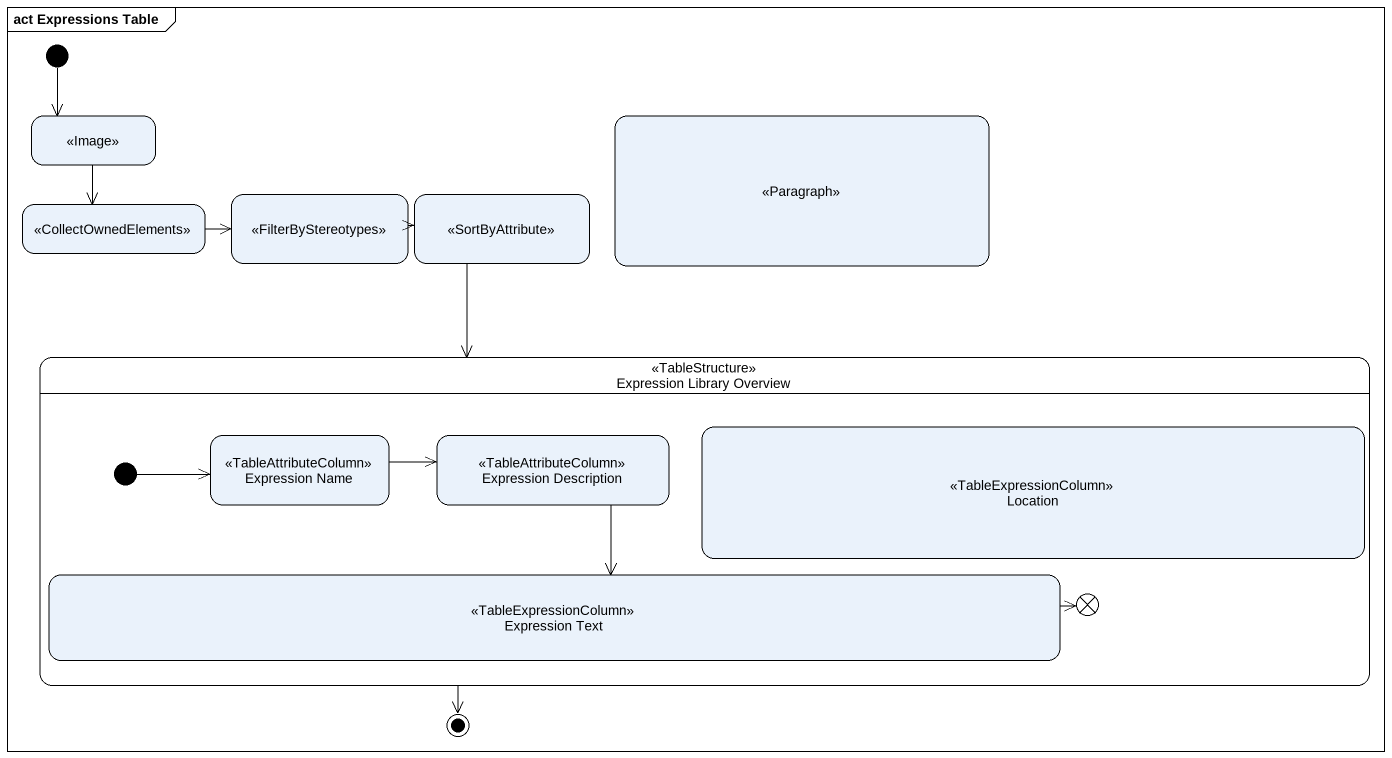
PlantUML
@startuml
mainframe act Expressions Table
hide empty description
state " " as state1 <<Image>>
state " " as state2 <<Paragraph>>
state " " as state3 <<CollectOwnedElements>>
state " " as state4 <<FilterByStereotypes>>
state " " as state5 <<SortByAttribute>>
state "Expression Library Overview" as Expression_Library_Overview <<TableStructure>> {
  state "Expression Name" as Expression_Name <<TableAttributeColumn>>
  state "Expression Description" as Expression_Description <<TableAttributeColumn>>
  state Location <<TableExpressionColumn>>
  state "Expression Text" as Expression_Text <<TableExpressionColumn>>
  state flowfinal1 <<end>>
  [*] -right-> Expression_Name
}
[*] --> state1
state1 --> state3
state3 -right-> state4
state4 -right-> state5
state5 --> Expression_Library_Overview
Expression_Name -right-> Expression_Description
Expression_Description --> Expression_Text
Expression_Text -right-> flowfinal1
Expression_Library_Overview --> [*]
@enduml
